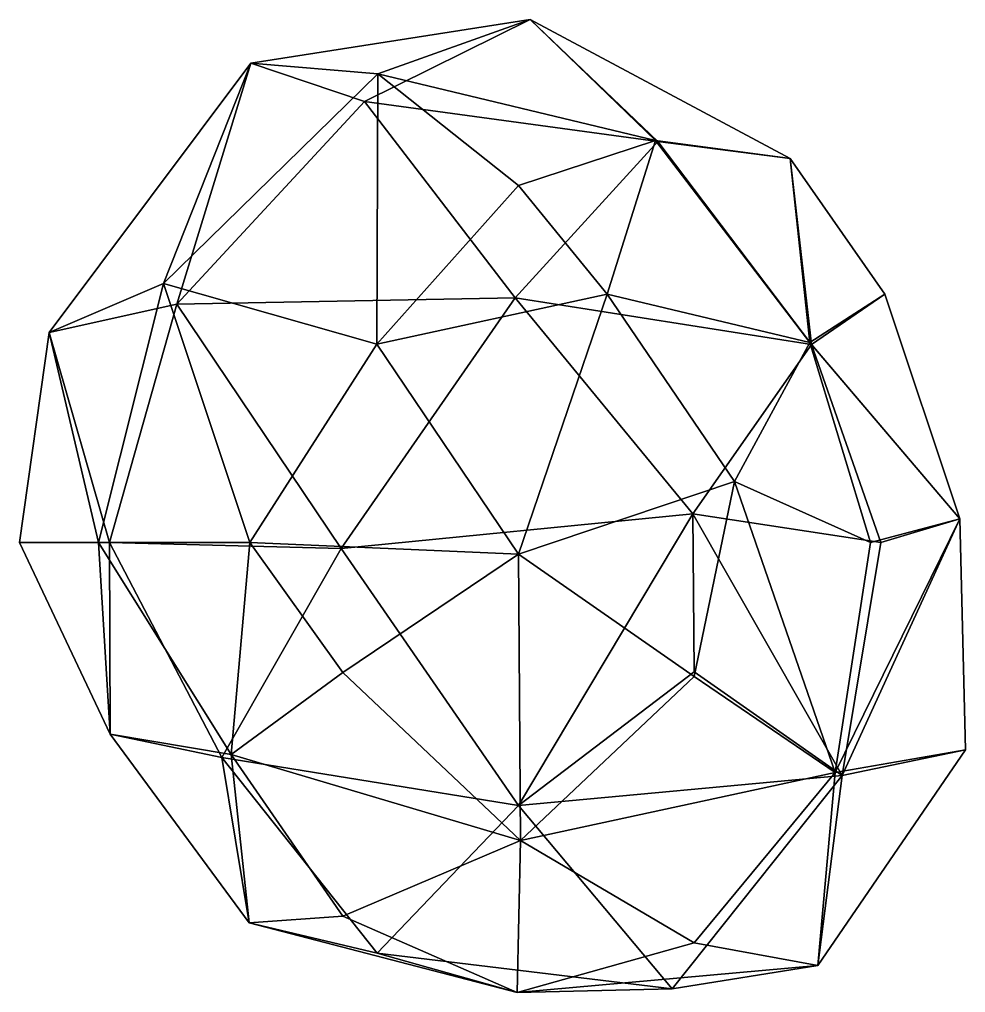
# Model space of a CAD drawing. Extents: x 290083 to 295691, y 4553739 to 4561622.
# Drawn here: x 294886.5 to 294954.4, y 4559854.6 to 4559924.5 of the extents above; entities that cross this region are included whole.
import ezdxf

# ---------------------------------------------------------------- set-up
doc = ezdxf.new("R2010")
doc.units = 0
doc.layers.add('Au_ppm_Pref_-_0_3', color=7, linetype='CONTINUOUS')

msp = doc.modelspace()

# ---------------------------------------------------------------- linework, layer by layer
at = {"layer": 'Au_ppm_Pref_-_0_3'}
for points in [[(294923.151, 4559924.467, 1764.299), (294911.27, 4559918.563, 1769.322), (294903.108, 4559921.325, 1763.979)], [(294923.151, 4559924.467, 1764.299), (294903.108, 4559921.325, 1763.979), (294912.23, 4559920.557, 1759.078)], [(294932.319, 4559915.695, 1768.861), (294911.27, 4559918.563, 1769.322), (294923.151, 4559924.467, 1764.299)], [(294932.147, 4559915.777, 1758.989), (294923.151, 4559924.467, 1764.299), (294912.23, 4559920.557, 1759.078)], [(294932.147, 4559915.777, 1758.989), (294941.81, 4559914.473, 1763.979), (294923.151, 4559924.467, 1764.299)], [(294932.319, 4559915.695, 1768.861), (294923.151, 4559924.467, 1764.299), (294941.81, 4559914.473, 1763.979)], [(294897.804, 4559904.026, 1769.737), (294888.628, 4559901.973, 1763.979), (294903.108, 4559921.325, 1763.979)], [(294903.108, 4559921.325, 1763.979), (294888.628, 4559901.973, 1763.979), (294896.831, 4559905.496, 1758.1)], [(294912.23, 4559920.557, 1759.078), (294903.108, 4559921.325, 1763.979), (294896.831, 4559905.496, 1758.1)], [(294911.27, 4559918.563, 1769.322), (294897.804, 4559904.026, 1769.737), (294903.108, 4559921.325, 1763.979)], [(294912.23, 4559920.557, 1759.078), (294896.831, 4559905.496, 1758.1), (294912.15, 4559901.133, 1754.444)], [(294912.23, 4559920.557, 1759.078), (294912.15, 4559901.133, 1754.444), (294922.319, 4559912.53, 1755.439)], [(294932.147, 4559915.777, 1758.989), (294912.23, 4559920.557, 1759.078), (294922.319, 4559912.53, 1755.439)], [(294897.804, 4559904.026, 1769.737), (294911.27, 4559918.563, 1769.322), (294922.071, 4559904.48, 1772.436)], [(294911.27, 4559918.563, 1769.322), (294932.319, 4559915.695, 1768.861), (294922.071, 4559904.48, 1772.436)], [(294922.071, 4559904.48, 1772.436), (294932.319, 4559915.695, 1768.861), (294943.344, 4559901.13, 1768.85)], [(294932.147, 4559915.777, 1758.989), (294922.319, 4559912.53, 1755.439), (294928.684, 4559904.727, 1755.04)], [(294932.147, 4559915.777, 1758.989), (294928.684, 4559904.727, 1755.04), (294943.232, 4559901.261, 1759.013)], [(294932.147, 4559915.777, 1758.989), (294943.232, 4559901.261, 1759.013), (294941.81, 4559914.473, 1763.979)], [(294943.344, 4559901.13, 1768.85), (294932.319, 4559915.695, 1768.861), (294941.81, 4559914.473, 1763.979)], [(294943.344, 4559901.13, 1768.85), (294941.81, 4559914.473, 1763.979), (294948.613, 4559904.727, 1763.979)], [(294948.613, 4559904.727, 1763.979), (294941.81, 4559914.473, 1763.979), (294943.232, 4559901.261, 1759.013)], [(294922.319, 4559912.53, 1755.439), (294912.15, 4559901.133, 1754.444), (294928.684, 4559904.727, 1755.04)], [(294892.16, 4559886.909, 1759.318), (294896.831, 4559905.496, 1758.1), (294888.628, 4559901.973, 1763.979)], [(294903.034, 4559886.909, 1754.888), (294896.831, 4559905.496, 1758.1), (294892.16, 4559886.909, 1759.318)], [(294912.15, 4559901.133, 1754.444), (294896.831, 4559905.496, 1758.1), (294903.034, 4559886.909, 1754.888)], [(294897.804, 4559904.026, 1769.737), (294922.071, 4559904.48, 1772.436), (294909.598, 4559886.466, 1772.259)], [(294922.071, 4559904.48, 1772.436), (294934.836, 4559888.947, 1772.208), (294909.598, 4559886.466, 1772.259)], [(294928.684, 4559904.727, 1755.04), (294912.15, 4559901.133, 1754.444), (294922.309, 4559886.065, 1754.103)], [(294934.836, 4559888.947, 1772.208), (294922.071, 4559904.48, 1772.436), (294943.344, 4559901.13, 1768.85)], [(294937.828, 4559891.28, 1755.212), (294928.684, 4559904.727, 1755.04), (294922.309, 4559886.065, 1754.103)], [(294943.232, 4559901.261, 1759.013), (294928.684, 4559904.727, 1755.04), (294937.828, 4559891.28, 1755.212)], [(294953.987, 4559888.597, 1763.96), (294948.613, 4559904.727, 1763.979), (294943.232, 4559901.261, 1759.013)], [(294943.344, 4559901.13, 1768.85), (294948.613, 4559904.727, 1763.979), (294953.987, 4559888.597, 1763.96)], [(294897.804, 4559904.026, 1769.737), (294892.967, 4559886.909, 1768.54), (294888.628, 4559901.973, 1763.979)], [(294897.804, 4559904.026, 1769.737), (294909.598, 4559886.466, 1772.259), (294892.967, 4559886.909, 1768.54)], [(294892.967, 4559886.909, 1768.54), (294886.499, 4559886.909, 1763.979), (294888.628, 4559901.973, 1763.979)], [(294888.628, 4559901.973, 1763.979), (294886.499, 4559886.909, 1763.979), (294892.16, 4559886.909, 1759.318)], [(294912.15, 4559901.133, 1754.444), (294903.034, 4559886.909, 1754.888), (294922.309, 4559886.065, 1754.103)], [(294943.344, 4559901.13, 1768.85), (294948.327, 4559886.909, 1769.919), (294934.836, 4559888.947, 1772.208)], [(294943.232, 4559901.261, 1759.013), (294937.828, 4559891.28, 1755.212), (294947.573, 4559886.909, 1758.04)], [(294947.573, 4559886.909, 1758.04), (294953.987, 4559888.597, 1763.96), (294943.232, 4559901.261, 1759.013)], [(294953.987, 4559888.597, 1763.96), (294948.327, 4559886.909, 1769.919), (294943.344, 4559901.13, 1768.85)], [(294922.309, 4559886.065, 1754.103), (294934.919, 4559877.283, 1754.832), (294937.828, 4559891.28, 1755.212)], [(294945.053, 4559870.384, 1758.456), (294937.828, 4559891.28, 1755.212), (294934.919, 4559877.283, 1754.832)], [(294945.053, 4559870.384, 1758.456), (294947.573, 4559886.909, 1758.04), (294937.828, 4559891.28, 1755.212)], [(294934.836, 4559888.947, 1772.208), (294922.319, 4559868.003, 1772.059), (294909.598, 4559886.466, 1772.259)], [(294934.836, 4559888.947, 1772.208), (294934.919, 4559877.613, 1773.017), (294922.319, 4559868.003, 1772.059)], [(294945.554, 4559870.174, 1769.545), (294934.919, 4559877.613, 1773.017), (294934.836, 4559888.947, 1772.208)], [(294948.327, 4559886.909, 1769.919), (294945.554, 4559870.174, 1769.545), (294934.836, 4559888.947, 1772.208)], [(294954.402, 4559872.016, 1763.979), (294953.987, 4559888.597, 1763.96), (294945.053, 4559870.384, 1758.456)], [(294945.053, 4559870.384, 1758.456), (294953.987, 4559888.597, 1763.96), (294947.573, 4559886.909, 1758.04)], [(294945.554, 4559870.174, 1769.545), (294948.327, 4559886.909, 1769.919), (294953.987, 4559888.597, 1763.96)], [(294954.402, 4559872.016, 1763.979), (294945.554, 4559870.174, 1769.545), (294953.987, 4559888.597, 1763.96)], [(294892.967, 4559886.909, 1768.54), (294892.998, 4559873.138, 1763.979), (294886.499, 4559886.909, 1763.979)], [(294886.499, 4559886.909, 1763.979), (294892.998, 4559873.138, 1763.979), (294892.16, 4559886.909, 1759.318)], [(294892.16, 4559886.909, 1759.318), (294901.694, 4559871.665, 1758.937), (294903.034, 4559886.909, 1754.888)], [(294892.998, 4559873.138, 1763.979), (294901.694, 4559871.665, 1758.937), (294892.16, 4559886.909, 1759.318)], [(294901.018, 4559871.449, 1769.112), (294892.967, 4559886.909, 1768.54), (294909.598, 4559886.466, 1772.259)], [(294892.967, 4559886.909, 1768.54), (294901.018, 4559871.449, 1769.112), (294892.998, 4559873.138, 1763.979)], [(294901.694, 4559871.665, 1758.937), (294909.72, 4559877.549, 1754.92), (294903.034, 4559886.909, 1754.888)], [(294922.309, 4559886.065, 1754.103), (294903.034, 4559886.909, 1754.888), (294909.72, 4559877.549, 1754.92)], [(294901.018, 4559871.449, 1769.112), (294909.598, 4559886.466, 1772.259), (294922.319, 4559868.003, 1772.059)], [(294922.309, 4559886.065, 1754.103), (294909.72, 4559877.549, 1754.92), (294922.47, 4559865.487, 1756.915)], [(294922.309, 4559886.065, 1754.103), (294922.47, 4559865.487, 1756.915), (294934.919, 4559877.283, 1754.832)], [(294922.319, 4559868.003, 1772.059), (294934.919, 4559877.613, 1773.017), (294945.554, 4559870.174, 1769.545)], [(294922.47, 4559865.487, 1756.915), (294909.72, 4559877.549, 1754.92), (294901.694, 4559871.665, 1758.937)], [(294945.053, 4559870.384, 1758.456), (294934.919, 4559877.283, 1754.832), (294922.47, 4559865.487, 1756.915)], [(294901.018, 4559871.449, 1769.112), (294902.993, 4559859.578, 1763.979), (294892.998, 4559873.138, 1763.979)], [(294892.998, 4559873.138, 1763.979), (294902.993, 4559859.578, 1763.979), (294901.694, 4559871.665, 1758.937)], [(294945.554, 4559870.174, 1769.545), (294954.402, 4559872.016, 1763.979), (294943.811, 4559856.516, 1763.979)], [(294943.811, 4559856.516, 1763.979), (294954.402, 4559872.016, 1763.979), (294945.053, 4559870.384, 1758.456)], [(294912.179, 4559857.393, 1769.038), (294901.018, 4559871.449, 1769.112), (294922.319, 4559868.003, 1772.059)], [(294912.179, 4559857.393, 1769.038), (294902.993, 4559859.578, 1763.979), (294901.018, 4559871.449, 1769.112)], [(294902.993, 4559859.578, 1763.979), (294909.72, 4559860.065, 1760.971), (294901.694, 4559871.665, 1758.937)], [(294901.694, 4559871.665, 1758.937), (294909.72, 4559860.065, 1760.971), (294922.47, 4559865.487, 1756.915)], [(294945.554, 4559870.174, 1769.545), (294933.336, 4559854.842, 1769.475), (294922.319, 4559868.003, 1772.059)], [(294922.47, 4559865.487, 1756.915), (294934.919, 4559858.135, 1760.328), (294945.053, 4559870.384, 1758.456)], [(294945.554, 4559870.174, 1769.545), (294943.811, 4559856.516, 1763.979), (294933.336, 4559854.842, 1769.475)], [(294943.811, 4559856.516, 1763.979), (294945.053, 4559870.384, 1758.456), (294934.919, 4559858.135, 1760.328)], [(294933.336, 4559854.842, 1769.475), (294912.179, 4559857.393, 1769.038), (294922.319, 4559868.003, 1772.059)], [(294922.233, 4559854.573, 1763.927), (294922.47, 4559865.487, 1756.915), (294909.72, 4559860.065, 1760.971)], [(294922.233, 4559854.573, 1763.927), (294934.919, 4559858.135, 1760.328), (294922.47, 4559865.487, 1756.915)], [(294922.233, 4559854.573, 1763.927), (294909.72, 4559860.065, 1760.971), (294902.993, 4559859.578, 1763.979)], [(294912.179, 4559857.393, 1769.038), (294922.233, 4559854.573, 1763.927), (294902.993, 4559859.578, 1763.979)], [(294922.233, 4559854.573, 1763.927), (294943.811, 4559856.516, 1763.979), (294934.919, 4559858.135, 1760.328)], [(294912.179, 4559857.393, 1769.038), (294933.336, 4559854.842, 1769.475), (294922.233, 4559854.573, 1763.927)], [(294943.811, 4559856.516, 1763.979), (294922.233, 4559854.573, 1763.927), (294933.336, 4559854.842, 1769.475)]]:
    msp.add_3dface(points, dxfattribs=at)

doc.saveas('drawing.dxf')
